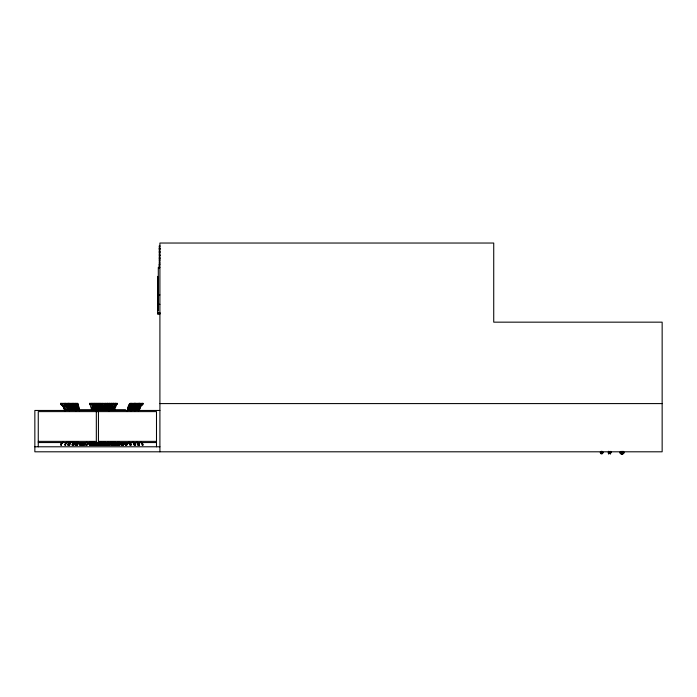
<?xml version="1.0" encoding="UTF-8"?>
<svg xmlns="http://www.w3.org/2000/svg" width="697" height="697" viewBox="0 0 697 697"><rect width="100%" height="100%" fill="white"/><g stroke="black" fill="none" stroke-linecap="round" stroke-linejoin="round"><path stroke-width="1.05" d="M92.614 404.896L92.283 403.363L93.006 405.227M96.857 404.896L96.517 403.363L97.249 405.227M102.45 404.896L102.111 403.363L102.842 405.227M68.402 404.896L67.931 403.363L68.942 405.227M69.543 404.321L69.578 403.363L70.955 405.227M72.636 404.896L72.166 403.363L73.185 405.227M75.503 410.124L73.812 403.363L74.823 405.227L75.773 410.951M76.304 404.896L75.834 403.363L76.844 405.227M77.942 404.896L77.48 403.363L60.778 403.363L60.709 404.321L62.878 406.09L64.699 410.124M608.49 452.545L608.751 451.238M610.049 452.736L610.485 451.438L610.746 452.736L608.254 452.736L608.516 451.438L608.847 451.787M91.804 410.124L89.686 403.363L117.183 403.363L114.325 410.124M93.25 407.858L93.494 410.124L91.446 403.363L92.71 405.227L93.72 409.531M97.798 410.124L95.681 403.363L96.944 405.227L97.955 409.531M97.554 404.321L97.589 403.363L98.233 403.946M99.932 404.896L99.349 403.363L100.612 405.227M62.991 406.09L60.822 404.321L60.892 403.363M67.226 406.09L64.943 404.321L65.013 403.363L66.285 403.946M65.126 403.363L64.943 404.321M105.404 442.578L105.927 445.174L105.343 442.978M107.626 445.174L107.373 443.771M108.218 442.578L109.22 445.174L105.474 445.174L104.907 442.612M109.141 442.612L109.708 445.174L108.619 441.924M111.468 445.174L110.901 442.612M113.376 445.174L112.809 442.612M115.136 445.174L114.569 442.612M610.328 451.874L610.284 452.545L610.981 452.545L610.807 451.377M109.081 410.951L109.56 407.919M130.696 442.612L131.367 445.174L130.06 445.174L129.381 442.612M134.93 442.612L135.601 445.174L134.268 445.174L133.624 442.612M138.598 442.612L139.269 445.174L137.962 445.174L137.283 442.612M111.198 442.612L111.973 445.174L110.492 441.924M114.866 442.612L115.632 445.174L114.726 443.449M109.595 445.174L117.105 445.174L116.338 442.612M127.203 410.951L128.614 405.227L130.13 403.363L142.981 403.363L143.051 404.321L140.986 406.09L139.365 410.124M131.437 410.951L132.857 405.227L134.364 403.363L131.838 410.124M99.105 441.924L98.477 445.174L98.8 442.612M78.395 441.924L77.524 445.174L75.616 445.174L74.605 442.578M77.14 445.174L77.228 444.695M80.373 442.578L81.383 445.174L79.85 445.174L78.839 442.578M84.041 442.578L85.051 445.174L83.518 445.174L82.507 442.578M102.964 443.771L103.461 445.174L102.868 444.233M90.314 442.612L89.747 445.174L104.986 445.174L103.984 442.578M111.363 445.174L111.442 444.695M134.748 444.303L134.591 445.174L132.726 441.924M138.25 442.612L139.383 444.303L139.217 445.174L137.353 441.924M141.517 442.612L142.65 444.303L142.493 445.174L140.628 441.924M142.171 445.174L142.885 445.174L143.051 444.303L141.918 442.612M103.261 409.531L103.565 407.919M103.417 410.124L103.844 407.858M105.012 409.531L105.317 407.919M105.177 410.124L105.604 407.858M107.495 409.531L108.497 405.227L109.76 403.363L107.652 410.124M109.412 410.124L111.52 403.363L110.884 403.946M111.163 409.531L112.165 405.227M111.32 410.124L113.428 403.363L111.799 405.227L110.431 409.531M112.914 409.531L113.376 407.118M113.08 410.124L115.188 403.363L114.552 403.946M130.496 410.951L132.517 405.227L134.687 403.363L134.748 404.321M134.73 410.951L136.751 405.227L138.921 403.363L138.982 404.321L136.926 406.09L135.305 410.124M138.398 410.951L140.419 405.227L142.589 403.363L142.65 404.321L140.594 406.09L138.973 410.124M68.846 441.924L67.975 445.174L69.622 445.174L70.493 441.924M73.089 441.924L72.209 445.174L73.856 445.174L74.727 441.924M76.757 441.924L75.877 445.174L76.33 442.612M127.603 410.124L128.736 406.09L130.173 404.321L131.48 404.321L131.437 403.363L130.67 403.946M128.718 409.531L129.084 407.919M128.91 410.124L130.043 406.09L131.48 404.321M132.953 409.531L133.319 407.919M133.144 410.124L135.671 403.363L134.904 403.946M135.506 410.124L136.02 407.858M136.812 410.124L139.339 403.363L137.152 405.227L135.418 409.531M104.951 410.124L105.535 407.858M106.197 409.531L106.615 407.919M106.423 410.124L106.998 407.858M109.185 410.124L109.769 407.858M110.657 410.124L113.515 403.363L112.792 403.946M112.853 410.124L113.437 407.858M114.099 409.531L115.467 405.227L117.183 403.363M92.596 441.924L91.507 445.174L92.074 442.612M96.831 441.924L95.742 445.174L96.308 442.612M100.499 441.924L99.41 445.174L99.976 442.612M109.708 407.118L110.257 405.227M67.975 445.174L68.428 442.612M69.622 445.174L70.075 442.612M72.209 445.174L72.662 442.612M73.856 445.174L74.309 442.612M77.524 445.174L77.977 442.612M131.184 409.531L132.918 405.227L135.079 403.363L135.148 404.321M131.071 410.124L133.685 404.896M131.463 410.124L132.203 407.858M135.697 410.124L137.318 406.09L139.383 404.321L139.313 403.363L138.572 403.946M139.086 409.531L140.82 405.227L142.981 403.363M81.81 445.174L82.499 444.695L80.321 442.578M86.045 445.174L86.733 444.695L84.555 442.578M89.747 445.174L90.418 443.449M93.982 445.174L94.548 442.612M92.562 442.578L91.551 445.174L92.675 442.978M94.086 442.578L93.076 445.174L94.208 442.978M96.796 442.578L95.785 445.174L96.909 442.978M98.321 442.578L97.31 445.174L98.443 442.978M100.464 442.578L99.453 445.174L100.577 442.978M101.989 442.578L100.978 445.174L102.111 442.978M608.917 453.634L608.603 453.965L608.368 453.067L608.917 452.545M609.152 453.442L608.838 453.764L608.603 452.876M118.202 445.383L119.004 444.651L115.284 442.011M104.262 405.227L105.526 403.363L104.942 404.896M62.094 443.449L62.843 441.924M62.957 441.924L60.874 445.174L61.475 445.174M66.328 443.449L67.078 441.924M67.191 441.924L65.109 445.174L65.718 445.174M70.746 441.924L68.776 445.174L68.611 444.303L69.918 442.612M70.859 441.924L68.898 445.174L68.724 444.303M136.525 405.227L138.032 403.363L138.076 404.321L137.335 404.896M92.361 443.771L93.084 442.578M118.995 442.578L117.566 445.174L118.821 445.174L120.415 442.978M119.161 442.978L117.566 445.174M120.241 442.578L118.708 444.695L117.453 444.695M123.23 442.578L121.687 444.695L123.526 445.174M123.395 442.978L121.809 445.174M124.484 442.578L122.942 444.695L121.687 444.695M124.65 442.978L123.055 445.174L122.942 444.695M126.898 442.578L125.477 445.174L126.723 445.174L128.318 442.978M127.063 442.978L125.477 445.174M128.152 442.578L126.61 444.695L125.355 444.695M107.565 405.227L109.281 403.363L109.333 404.321L108.488 404.896M60.987 445.174L60.709 444.303L61.902 442.612M62.016 442.612L60.709 444.303M65.109 445.174L64.943 444.303L66.137 442.612M65.23 445.174L65.056 444.303L66.25 442.612M115.833 443.771L116.835 442.578M116.294 443.771L117.288 442.578M121.069 442.578L118.96 444.695L119.858 445.174M121.522 442.578L119.117 445.174M121.748 442.978L119.579 445.174L120.529 443.771M125.19 442.578L123.247 445.174L125.416 442.978M124.963 442.978L122.785 445.174M608.368 453.067L610.546 452.545L610.633 453.764L610.232 452.876M106.65 403.946L107.286 403.363L106.702 404.896M86.742 442.02L82.176 445.383L81.854 444.651L83.405 443.71M89.808 442.011L86.088 444.651L86.89 445.383M90.976 442.02L86.419 445.383M93.476 442.011L89.756 444.651L90.558 445.383M94.644 442.02L90.087 445.383M106.937 403.946L107.808 403.363L107.861 404.321L107.016 404.896M111.171 403.946L112.043 403.363L112.095 404.321L111.259 404.896M114.839 403.946L115.711 403.363L115.763 404.321L114.918 404.896M622.177 453.059A1.263 1.037 -90 0 1 620.182 453.059L623.815 452.998L622.761 452.667M159.909 245.806L159.308 245.806L159.308 264.407M159.308 246.337L159.909 246.337M159.308 248.306L159.909 248.306M159.308 248.611L159.909 248.611M159.308 248.899L159.909 248.899M159.308 249.352L159.909 249.352M159.308 251.643L159.909 251.643M159.308 251.983L159.909 251.983M159.308 252.358L159.909 252.358M159.308 254.3L159.909 254.3M159.308 257.376L159.909 257.376M159.308 258.561L159.909 258.561M159.308 258.918L159.909 258.918M159.308 260.199L159.909 260.199M159.308 262.996L159.909 262.996M159.909 264.459L159.108 264.459L159.108 268.214M159.909 267.404L158.306 267.404L158.306 311.001M158.306 294.918L159.909 294.918M158.306 304.336L159.909 304.336M157.618 312.779L159.909 312.779M157.618 313.014L159.909 313.014M157.618 313.763L159.909 313.763M159.909 313.998L157.618 313.998L157.618 276.361M159.909 403.589L662.15 403.589M79.441 410.951L77.994 403.946L61.937 403.946L64.995 409.531M91.42 403.946L94.757 403.946M95.655 403.946L109.795 403.946M114.212 403.946L116.312 403.946M129.363 403.946L137.814 403.946M138.32 403.946L141.482 403.946M67.897 404.321L68.724 404.321L68.794 403.363L71.068 405.227M72.131 404.321L73.777 404.321M75.799 404.321L77.445 404.321M89.652 404.321L91.412 404.321M92.257 404.321L95.646 404.321M96.5 404.321L99.314 404.321M101.126 404.321L102.093 404.321M105.569 404.321L107.329 404.321M107.861 404.321L108.593 404.321M109.804 404.321L111.564 404.321M112.095 404.321L115.232 404.321M116.495 404.321L117.235 404.321M134.408 404.321L135.715 404.321M138.076 404.321L139.383 404.321M63.052 405.227L78.491 405.227M92.03 405.227L95.262 405.227M96.264 405.227L109.229 405.227M128.614 405.227L132.517 405.227M132.857 405.227L136.751 405.227M138.468 405.227L140.419 405.227M63.549 406.177L78.717 406.177M92.265 406.177L95.376 406.177M96.5 406.177L111.433 406.177M112.94 406.177L115.101 406.177M129.224 406.177L132.047 406.177M133.458 406.177L136.281 406.177M138.067 406.177L139.949 406.177M64.054 407.118L78.935 407.118M92.579 407.118L95.803 407.118M96.813 407.118L108.636 407.118M127.96 407.118L131.576 407.118M132.195 407.118L135.81 407.118M136.76 407.118L139.478 407.118M64.464 408.329L79.118 408.329M92.771 408.329L95.89 408.329M97.005 408.329L114.413 408.329M128.562 408.329L131.184 408.329M132.796 408.329L135.418 408.329M137.335 408.329L139.086 408.329M75.633 409.531L64.873 409.531L65.187 410.951M76.043 409.531L79.301 409.531M93.049 409.531L96.744 409.531M108.166 409.531L97.824 409.531L97.65 407.919M127.412 409.531L130.792 409.531M131.646 409.531L135.026 409.531M136.159 409.531L138.694 409.531M79.04 409.758L96.9 409.758M97.554 409.758L125.486 409.758M159.909 410.455L34.85 410.455L34.85 451.804L662.15 451.804L662.15 322.162L493.729 322.162L493.729 243.035L159.909 243.035L159.909 451.804M38.265 441.375L96.325 441.375L96.325 411.605M156.494 441.375L98.434 441.375L98.434 411.605M38.265 442.551L156.494 442.551M67.897 444.303L69.543 444.303M72.131 444.303L73.777 444.303M75.799 444.303L77.445 444.303M89.652 444.303L91.412 444.303M93.886 444.303L95.646 444.303M109.804 444.303L111.564 444.303M112.095 444.303L115.232 444.303M115.763 444.303L117.235 444.303M130.173 444.303L131.48 444.303M134.408 444.303L135.715 444.303M138.076 444.303L139.383 444.303M101.745 444.651L103.348 444.651M79.928 444.695L81.462 444.695M83.596 444.695L85.13 444.695M91.464 444.695L92.997 444.695M95.707 444.695L97.231 444.695M99.375 444.695L100.899 444.695M103.539 444.695L105.073 444.695M105.961 444.695L109.307 444.695M118.96 444.695L119.422 444.695M82.176 445.383L82.655 445.383M106.214 445.383L105.413 445.383L105.413 442.02M113.96 445.383L114.439 445.383M121.87 445.383L122.341 445.383L117.784 442.02M34.85 446.786L159.909 446.786M620.182 453.059L621.149 453.059M69.839 403.946L68.681 403.363L68.611 404.321L69.726 404.896M60.778 403.363L62.05 403.946M122.672 444.651L118.952 442.011M118.673 445.383L114.116 442.02M86.567 445.174L84.32 442.978M81.157 444.233L82.333 445.174M94.504 404.896L93.929 403.363L94.565 403.946L94.208 403.363L96.038 410.124M89.686 403.363L90.331 403.946M610.319 452.736L610.398 453.965L609.997 453.067M77.48 403.363L77.994 403.946M66.171 403.946L68.289 407.118L69.421 410.951M66.058 404.896L68.933 410.124M88.223 442.578L90.235 445.174L87.988 442.978M142.885 445.174L141.021 441.924M137.849 442.612L138.982 444.303L138.825 445.174L136.96 441.924M134.983 445.174L133.118 441.924M100.525 404.896L100.185 403.363L100.917 405.227M98.782 404.896L98.443 403.363L99.174 405.227M109.22 445.174L108.096 442.978M104.986 445.174L103.862 442.978M83.518 445.174L82.394 442.978M79.85 445.174L78.726 442.978M75.616 445.174L74.492 442.978M116.19 443.449L117.105 445.174M112.67 442.612L113.437 445.174L111.964 441.924M108.436 442.612L109.333 444.303M137.962 445.174L136.664 441.924M134.294 445.174L132.996 441.924M130.06 445.174L128.762 441.924M106.685 442.578L107.695 445.174L106.571 442.978M83.919 442.978L84.459 444.233M105.474 445.174L104.384 441.924M70.092 403.946L70.589 405.227M107.73 441.924L108.288 443.449M72.34 407.919L72.897 409.531M72.227 407.919L72.776 409.531M71.826 407.858L72.601 410.124M71.713 407.858L72.488 410.124M68.402 407.118L69.23 409.531M68.045 407.858L68.82 410.124M63.81 407.858L64.586 410.124M115.188 444.695L115.345 445.174M109.333 443.771L109.629 444.695M110.379 441.924L110.788 443.449M126.61 444.695L126.723 445.174M118.708 444.695L118.821 445.174M78.412 406.09L79.17 410.124M109.011 442.978L109.29 444.233M101.318 407.919L101.623 409.531M101.03 407.858L101.466 410.124M99.27 407.858L99.706 410.124L99.41 407.858M95.742 407.118L96.369 410.951M91.507 407.118L91.96 409.531M77.419 407.919L77.663 409.531M77.184 407.858L77.533 410.124M73.751 407.919L73.995 409.531M73.516 407.858L73.865 410.124M71.155 407.919L71.399 409.531M70.928 407.858L71.268 410.124M69.508 407.919L69.761 409.531M69.282 407.858L69.63 410.124M103.243 407.919L103.426 409.531M103.078 407.858L103.33 410.124M99.575 407.919L99.758 409.531M97.484 407.858L97.65 409.374M95.341 407.919L95.524 409.531M95.175 407.858L95.428 410.124M93.415 407.919L93.59 409.531M94.191 444.303L94.243 445.174M130.13 403.363L130.173 404.321M156.494 446.786L156.494 411.605L38.265 411.605L38.265 446.794M103.348 442.02L103.348 445.383L101.745 445.383L101.745 442.02M623.815 452.998A1.263 1.098 -90 0 1 621.985 453.564M622.97 452.998A1.263 1.098 -90 0 1 621.14 453.564M622.883 451.996A1.35 1.167 -90 0 1 623.04 452.667M622.804 451.316A1.35 1.167 -90 0 1 623.972 452.667L620.025 452.728A1.35 1.106 -90 0 1 621.132 451.377A1.35 1.106 -90 0 1 622.229 452.728M623.144 453.059A1.263 1.037 -90 0 1 621.419 453.625M622.482 451.429A1.35 1.106 -90 0 1 623.301 452.728M601.624 452.667L600.405 452.998A1.263 1.263 0 0 0 602.844 452.998L601.624 452.667M159.909 255.459L159.308 255.459L159.909 255.52M602.975 452.667L600.274 452.667A1.35 1.35 0 0 1 601.624 451.316A1.35 1.35 0 0 1 602.975 452.667"/></g></svg>
